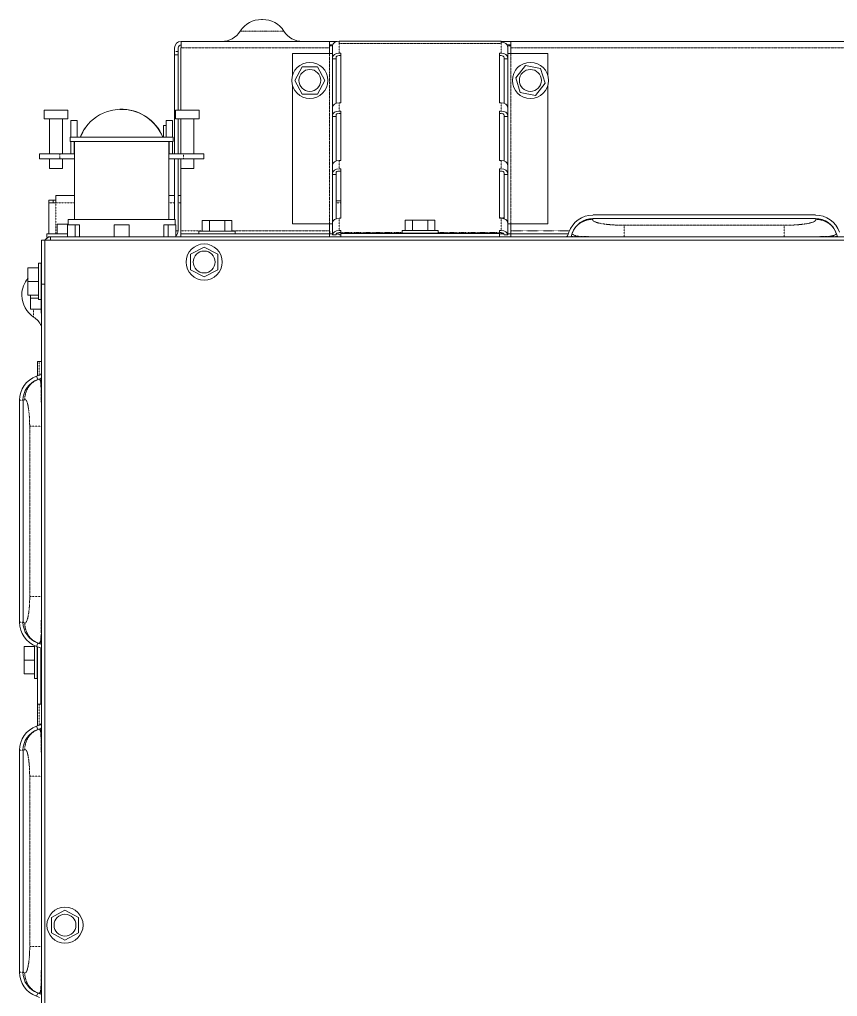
# Model space of a CAD drawing. Header units: millimetres. Extents: x 60499 to 556746, y 248297 to 497145.
# Drawn here: x 262531 to 272893, y 383428 to 395807 of the extents above; entities that cross this region are included whole.
import ezdxf

# ---------------------------------------------------------------- set-up
doc = ezdxf.new("R2010")
doc.units = ezdxf.units.MM
doc.linetypes.add('PHANTOM', pattern=[20, 10, -2, 2, -2, 2, -2])

msp = doc.modelspace()

# ---------------------------------------------------------------- linework, layer by layer
at = {"color": 7, "lineweight": 13, "ltscale": 0.000266218}
msp.add_line((265610, 395807), (265598, 395807), dxfattribs=at)
at = {"color": 7, "linetype": 'PHANTOM', "lineweight": 13, "ltscale": 0.012484}
msp.add_line((265327, 395658), (265881, 395658), dxfattribs=at)
at = {"color": 7, "lineweight": 13, "ltscale": 0.001865}
for p, q in [((264579, 395447), (264579, 395529)), ((266459, 395447), (266459, 395529)), ((268754, 395447), (268754, 395529))]:
    msp.add_line(p, q, dxfattribs=at)
at = {"color": 7, "lineweight": 13, "ltscale": 0.03937}
for p, q in [((264579, 395529), (266459, 395529)), ((266581, 395532), (268631, 395532)), ((268754, 395529), (291717, 395529)), ((264496, 395360), (264496, 394105)), ((265987, 394976), (265987, 393219)), ((269225, 394976), (269225, 393219)), ((264479, 394315), (263171, 394315)), ((264479, 394260), (263171, 394260)), ((264540, 393129), (264540, 394041)), ((272614, 393330), (269796, 393330)), ((272615, 393285), (269796, 393285)), ((262925, 393052), (287915, 393052)), ((264574, 393090), (266459, 393090)), ((266602, 393096), (268610, 393096)), ((266602, 393052), (268610, 393052)), ((262853, 393012), (287949, 393012)), ((262853, 393012), (262853, 382480)), ((262808, 372670), (262808, 392454)), ((262531, 390982), (262531, 388169)), ((262531, 390982), (262531, 388169)), ((262575, 390982), (262575, 388169)), ((262531, 386547), (262531, 383735)), ((262531, 386547), (262531, 383735)), ((262575, 386547), (262575, 383735))]:
    msp.add_line(p, q, dxfattribs=at)
at = {"color": 7, "lineweight": 13, "ltscale": 0.002165}
msp.add_line((266459, 395529), (266555, 395529), dxfattribs=at)
at = {"color": 7, "lineweight": 13, "ltscale": 1.00023e-05}
for p, q in [((266581, 395532), (266580, 395532)), ((268632, 395532), (268631, 395532))]:
    msp.add_line(p, q, dxfattribs=at)
at = {"color": 7, "linetype": 'PHANTOM', "lineweight": 13, "ltscale": 0.003447}
msp.add_line((266580, 395379), (266580, 395532), dxfattribs=at)
at = {"color": 7, "lineweight": 13, "ltscale": 0.00064147}
for p, q in [((266581, 395532), (266581, 395504)), ((268631, 395504), (268631, 395532)), ((268631, 395504), (268631, 395532))]:
    msp.add_line(p, q, dxfattribs=at)
at = {"color": 7, "lineweight": 13, "ltscale": 0.000278623}
for p, q in [((268632, 395532), (268632, 395520)), ((266497, 395478), (266497, 395465))]:
    msp.add_line(p, q, dxfattribs=at)
at = {"color": 7, "lineweight": 13, "ltscale": 0.002753}
msp.add_line((268632, 395529), (268754, 395529), dxfattribs=at)
at = {"color": 7, "linetype": 'PHANTOM', "lineweight": 13, "ltscale": 0.003168}
msp.add_line((268632, 395379), (268632, 395520), dxfattribs=at)
at = {"color": 7, "lineweight": 13, "ltscale": 0.000984252}
for p, q in [((264496, 395447), (264496, 395403)), ((264540, 395447), (264540, 395403))]:
    msp.add_line(p, q, dxfattribs=at)
at = {"color": 7, "lineweight": 13, "ltscale": 0.000977043}
for p, q in [((264496, 395360), (264496, 395403)), ((264540, 395360), (264540, 395403))]:
    msp.add_line(p, q, dxfattribs=at)
at = {"color": 7, "linetype": 'PHANTOM', "lineweight": 13, "ltscale": 0.000989989}
msp.add_line((264496, 395403), (264540, 395403), dxfattribs=at)
at = {"color": 7, "lineweight": 13, "ltscale": 0.017762}
msp.add_line((264574, 395447), (264574, 394659), dxfattribs=at)
at = {"color": 7, "lineweight": 13, "ltscale": 0.000115012}
msp.add_line((264574, 395447), (264579, 395447), dxfattribs=at)
at = {"color": 7, "linetype": 'PHANTOM', "lineweight": 13, "ltscale": 0.03937}
for p, q in [((264579, 395447), (266459, 395447)), ((266581, 395504), (268631, 395504)), ((268754, 395447), (291717, 395447)), ((266459, 395377), (266459, 393219)), ((268753, 393219), (268753, 395377)), ((272218, 393199), (270192, 393199)), ((265222, 393129), (266459, 393129)), ((262660, 390655), (262660, 388496)), ((262660, 386221), (262660, 384061))]:
    msp.add_line(p, q, dxfattribs=at)
at = {"color": 7, "lineweight": 13, "ltscale": 0.000881886}
msp.add_line((266459, 395486), (266498, 395486), dxfattribs=at)
at = {"color": 7, "linetype": 'PHANTOM', "lineweight": 13, "ltscale": 0.000862782}
msp.add_line((266497, 395472), (266459, 395472), dxfattribs=at)
at = {"color": 7, "lineweight": 13, "ltscale": 0.001568}
for p, q in [((266459, 395377), (266459, 395447)), ((268754, 395447), (268754, 395377))]:
    msp.add_line(p, q, dxfattribs=at)
at = {"color": 7, "lineweight": 13, "ltscale": 0.003168}
for p, q in [((266497, 395325), (266497, 395465)), ((268715, 395325), (268715, 395465))]:
    msp.add_line(p, q, dxfattribs=at)
at = {"color": 7, "lineweight": 13, "ltscale": 0.001021}
msp.add_line((268709, 395486), (268754, 395486), dxfattribs=at)
at = {"color": 7, "linetype": 'PHANTOM', "lineweight": 13, "ltscale": 0.00090126}
msp.add_line((268754, 395472), (268714, 395472), dxfattribs=at)
at = {"color": 7, "lineweight": 13, "ltscale": 0.000989989}
for p, q in [((264496, 395360), (264540, 395360)), ((268671, 395308), (268715, 395308)), ((266541, 393843), (266497, 393843)), ((266497, 393080), (266541, 393080)), ((262758, 387133), (262802, 387133))]:
    msp.add_line(p, q, dxfattribs=at)
at = {"color": 7, "lineweight": 13, "ltscale": 0.0158}
msp.add_line((264540, 394659), (264540, 395360), dxfattribs=at)
at = {"color": 7, "lineweight": 13, "ltscale": 0.006391}
for p, q in [((265987, 395377), (265987, 395094)), ((269225, 395377), (269225, 395094))]:
    msp.add_line(p, q, dxfattribs=at)
at = {"color": 7, "lineweight": 13, "ltscale": 0.010635}
for p, q in [((265987, 395377), (266459, 395377)), ((268753, 395377), (269225, 395377)), ((265987, 393219), (266459, 393219)), ((268753, 393219), (269225, 393219))]:
    msp.add_line(p, q, dxfattribs=at)
at = {"color": 7, "lineweight": 13, "ltscale": 0.000874977}
for p, q in [((266459, 395377), (266497, 395377)), ((266459, 393219), (266497, 393219))]:
    msp.add_line(p, q, dxfattribs=at)
at = {"color": 7, "lineweight": 13, "ltscale": 0.000390601}
for p, q in [((266497, 395325), (266497, 395308)), ((266541, 395325), (266541, 395308)), ((268671, 395325), (268671, 395308)), ((268715, 395325), (268715, 395308)), ((266497, 394593), (266497, 394576)), ((266541, 394593), (266541, 394576)), ((268671, 394593), (268671, 394576)), ((268715, 394593), (268715, 394576)), ((266497, 393861), (266497, 393843)), ((266541, 393861), (266541, 393843)), ((268671, 393861), (268671, 393843)), ((268715, 393861), (268715, 393843))]:
    msp.add_line(p, q, dxfattribs=at)
at = {"color": 7, "lineweight": 13, "ltscale": 0.01376}
for p, q in [((266497, 395308), (266497, 394697)), ((268715, 395308), (268715, 394697)), ((266497, 394576), (266497, 393965)), ((268715, 394576), (268715, 393965)), ((266497, 393843), (266497, 393233)), ((268715, 393843), (268715, 393233))]:
    msp.add_line(p, q, dxfattribs=at)
at = {"color": 7, "lineweight": 13, "ltscale": 0.000990019}
for p, q in [((266541, 395308), (266497, 395308)), ((266541, 394576), (266497, 394576)), ((262878, 393090), (262878, 393046))]:
    msp.add_line(p, q, dxfattribs=at)
at = {"color": 7, "lineweight": 13, "ltscale": 0.01268}
for p, q in [((266541, 395308), (266541, 394745)), ((268671, 395308), (268671, 394745)), ((266541, 394576), (266541, 394013)), ((268671, 394576), (268671, 394013)), ((266541, 393843), (266541, 393281)), ((268671, 393843), (268671, 393281))]:
    msp.add_line(p, q, dxfattribs=at)
at = {"color": 7, "lineweight": 13, "ltscale": 0.00047876}
for p, q in [((266580, 395379), (266601, 395379)), ((266580, 395350), (266601, 395350)), ((268632, 394020), (268611, 394020)), ((268632, 393915), (268611, 393915)), ((268632, 393886), (268611, 393886)), ((268632, 393288), (268611, 393288))]:
    msp.add_line(p, q, dxfattribs=at)
at = {"color": 7, "lineweight": 13, "ltscale": 0.014151}
for p, q in [((266601, 395379), (266601, 394752)), ((268611, 394752), (268611, 395379)), ((266601, 394647), (266601, 394020)), ((268611, 394020), (268611, 394647)), ((266601, 393915), (266601, 393288)), ((268611, 393288), (268611, 393915))]:
    msp.add_line(p, q, dxfattribs=at)
at = {"color": 7, "lineweight": 13, "ltscale": 0.000478745}
for p, q in [((268632, 395379), (268611, 395379)), ((268632, 395350), (268611, 395350)), ((268632, 394752), (268611, 394752)), ((268632, 394647), (268611, 394647)), ((268632, 394618), (268611, 394618))]:
    msp.add_line(p, q, dxfattribs=at)
at = {"color": 7, "lineweight": 13, "ltscale": 0.000875007}
for p, q in [((268753, 395377), (268715, 395377)), ((268753, 393219), (268715, 393219))]:
    msp.add_line(p, q, dxfattribs=at)
at = {"color": 7, "lineweight": 13, "ltscale": 0.004405}
for p, q in [((266111, 395208), (266020, 395035)), ((266306, 395208), (266111, 395208)), ((266397, 395035), (266306, 395208)), ((268940, 395223), (268818, 395070)), ((269132, 395186), (268940, 395223)), ((269188, 394999), (269132, 395186)), ((266020, 395035), (266111, 394862)), ((266306, 394862), (266397, 395035)), ((268818, 395070), (268875, 394883)), ((269067, 394846), (269188, 394999)), ((266111, 394862), (266306, 394862)), ((268875, 394883), (269067, 394846)), ((264936, 393260), (265131, 393260)), ((267508, 393266), (267704, 393266)), ((264870, 392923), (264697, 392832)), ((265043, 392832), (264870, 392923)), ((264697, 392832), (264697, 392637)), ((265043, 392637), (265043, 392832)), ((264697, 392637), (264870, 392546)), ((264870, 392546), (265043, 392637)), ((263107, 384520), (262934, 384429)), ((263280, 384429), (263107, 384520)), ((262934, 384429), (262934, 384234)), ((263280, 384234), (263280, 384429)), ((262934, 384234), (263107, 384143)), ((263107, 384143), (263280, 384234))]:
    msp.add_line(p, q, dxfattribs=at)
at = {"color": 7, "lineweight": 13, "ltscale": 0.003375}
for p, q in [((262994, 394659), (262844, 394659)), ((263143, 394659), (262994, 394659)), ((264507, 394659), (264657, 394659)), ((264657, 394659), (264806, 394659)), ((262994, 394548), (262844, 394548)), ((263143, 394548), (262994, 394548)), ((264507, 394548), (264657, 394548)), ((264657, 394548), (264806, 394548))]:
    msp.add_line(p, q, dxfattribs=at)
at = {"color": 7, "lineweight": 13, "ltscale": 0.0025}
for p, q in [((262844, 394659), (262844, 394548)), ((263143, 394659), (263143, 394548)), ((264507, 394548), (264507, 394659)), ((264806, 394548), (264806, 394659))]:
    msp.add_line(p, q, dxfattribs=at)
at = {"color": 7, "lineweight": 13, "ltscale": 0.000524949}
msp.add_line((263825, 394669), (263802, 394669), dxfattribs=at)
at = {"color": 7, "lineweight": 13, "ltscale": 0.000955691}
msp.add_line((263802, 394669), (263844, 394669), dxfattribs=at)
at = {"color": 7, "lineweight": 13, "ltscale": 0.000430914}
msp.add_line((263844, 394669), (263825, 394669), dxfattribs=at)
at = {"color": 7, "lineweight": 13, "ltscale": 0.002359}
for p, q in [((266497, 394593), (266497, 394697)), ((268715, 394593), (268715, 394697)), ((266497, 393861), (266497, 393965)), ((268715, 393861), (268715, 393965))]:
    msp.add_line(p, q, dxfattribs=at)
at = {"color": 7, "lineweight": 13, "ltscale": 0.000478729}
for p, q in [((266580, 394752), (266601, 394752)), ((266580, 394647), (266601, 394647)), ((266580, 394618), (266601, 394618)), ((266580, 394020), (266601, 394020)), ((266580, 393915), (266601, 393915)), ((266580, 393886), (266601, 393886)), ((266580, 393288), (266601, 393288))]:
    msp.add_line(p, q, dxfattribs=at)
at = {"color": 7, "linetype": 'PHANTOM', "lineweight": 13, "ltscale": 0.002358}
for p, q in [((266580, 394647), (266580, 394752)), ((268632, 394647), (268632, 394752)), ((266580, 393915), (266580, 394020)), ((268632, 393915), (268632, 394020))]:
    msp.add_line(p, q, dxfattribs=at)
at = {"color": 7, "lineweight": 13, "ltscale": 0.01}
for p, q in [((262911, 394548), (262911, 394105)), ((263077, 394548), (263077, 394105)), ((264540, 394105), (264540, 394548)), ((264573, 394105), (264573, 394548)), ((264740, 394105), (264740, 394548))]:
    msp.add_line(p, q, dxfattribs=at)
at = {"color": 7, "lineweight": 13, "ltscale": 0.004745}
for p, q in [((263181, 394526), (263181, 394315)), ((263261, 394315), (263261, 394526)), ((264389, 394526), (264389, 394315)), ((264469, 394315), (264469, 394526))]:
    msp.add_line(p, q, dxfattribs=at)
at = {"color": 7, "lineweight": 13, "ltscale": 0.001794}
for p, q in [((263181, 394526), (263261, 394526)), ((264389, 394526), (264469, 394526))]:
    msp.add_line(p, q, dxfattribs=at)
at = {"color": 7, "lineweight": 13, "ltscale": 0.000990004}
for p, q in [((268671, 394576), (268715, 394576)), ((268671, 393843), (268715, 393843)), ((268671, 393080), (268715, 393080))]:
    msp.add_line(p, q, dxfattribs=at)
at = {"color": 7, "lineweight": 13, "ltscale": 0.003376}
msp.add_line((263181, 394465), (263181, 394315), dxfattribs=at)
at = {"color": 7, "lineweight": 13, "ltscale": 0.000817877}
msp.add_line((264353, 394465), (264390, 394465), dxfattribs=at)
at = {"color": 7, "lineweight": 13, "ltscale": 0.003382}
msp.add_line((264353, 394315), (264353, 394465), dxfattribs=at)
at = {"color": 7, "lineweight": 13, "ltscale": 0.00125}
for p, q in [((263171, 394260), (263171, 394315)), ((264479, 394315), (264479, 394260))]:
    msp.add_line(p, q, dxfattribs=at)
at = {"color": 7, "lineweight": 13, "ltscale": 0.003495}
for p, q in [((263181, 394260), (263181, 394105)), ((263226, 394105), (263226, 394260)), ((264424, 394260), (264424, 394105)), ((264469, 394105), (264469, 394260))]:
    msp.add_line(p, q, dxfattribs=at)
at = {"color": 7, "lineweight": 13, "ltscale": 0.003498}
msp.add_line((263225, 394260), (263225, 394105), dxfattribs=at)
at = {"color": 7, "lineweight": 13, "ltscale": 0.003496}
msp.add_line((264425, 394105), (264425, 394260), dxfattribs=at)
at = {"color": 7, "lineweight": 13, "ltscale": 0.00575}
for p, q in [((262786, 394105), (263041, 394105)), ((263041, 394041), (262786, 394041)), ((264609, 394105), (264864, 394105)), ((264864, 394041), (264609, 394041))]:
    msp.add_line(p, q, dxfattribs=at)
at = {"color": 7, "lineweight": 13, "ltscale": 0.00144}
for p, q in [((262786, 394041), (262786, 394105)), ((264864, 394105), (264864, 394041))]:
    msp.add_line(p, q, dxfattribs=at)
at = {"color": 7, "lineweight": 13, "ltscale": 0.002735}
for p, q in [((262911, 394041), (262911, 393920)), ((263077, 394041), (263077, 393920)), ((264573, 393920), (264573, 394041)), ((264740, 393920), (264740, 394041))]:
    msp.add_line(p, q, dxfattribs=at)
at = {"color": 7, "lineweight": 13, "ltscale": 0.00315}
for p, q in [((263181, 394105), (263041, 394105)), ((264609, 394105), (264469, 394105))]:
    msp.add_line(p, q, dxfattribs=at)
at = {"color": 7, "linetype": 'PHANTOM', "lineweight": 13, "ltscale": 0.00144}
for p, q in [((263041, 394105), (263041, 394041)), ((264609, 394041), (264609, 394105))]:
    msp.add_line(p, q, dxfattribs=at)
at = {"color": 7, "lineweight": 13, "ltscale": 0.004173}
for p, q in [((263041, 394041), (263226, 394041)), ((264424, 394041), (264609, 394041))]:
    msp.add_line(p, q, dxfattribs=at)
at = {"color": 7, "lineweight": 13, "ltscale": 0.000999991}
for p, q in [((263225, 394105), (263181, 394105)), ((262808, 393009), (262852, 393009)), ((262852, 392454), (262808, 392454))]:
    msp.add_line(p, q, dxfattribs=at)
at = {"color": 7, "lineweight": 13, "ltscale": 2.2708e-05}
msp.add_line((263225, 394105), (263226, 394105), dxfattribs=at)
at = {"color": 7, "lineweight": 13, "ltscale": 0.01875}
for p, q in [((263226, 393273), (263226, 394105)), ((264424, 393273), (264424, 394105))]:
    msp.add_line(p, q, dxfattribs=at)
at = {"color": 7, "lineweight": 13, "ltscale": 2.26779e-05}
msp.add_line((264424, 394105), (264425, 394105), dxfattribs=at)
at = {"color": 7, "lineweight": 13, "ltscale": 0.001}
msp.add_line((264425, 394105), (264469, 394105), dxfattribs=at)
at = {"color": 7, "lineweight": 13, "ltscale": 0.01731}
msp.add_line((264496, 394041), (264496, 393273), dxfattribs=at)
at = {"color": 7, "lineweight": 13, "ltscale": 0.001875}
for p, q in [((262994, 393920), (262911, 393920)), ((263077, 393920), (262994, 393920)), ((264573, 393920), (264657, 393920)), ((264657, 393920), (264740, 393920))]:
    msp.add_line(p, q, dxfattribs=at)
at = {"color": 7, "lineweight": 13, "ltscale": 0.017833}
msp.add_line((264574, 393920), (264574, 393129), dxfattribs=at)
at = {"color": 7, "lineweight": 13, "ltscale": 0.005272}
msp.add_line((262993, 393576), (263226, 393576), dxfattribs=at)
at = {"color": 7, "lineweight": 13, "ltscale": 0.002075}
for p, q in [((262993, 393484), (262993, 393576)), ((262901, 393484), (262993, 393484))]:
    msp.add_line(p, q, dxfattribs=at)
at = {"color": 7, "lineweight": 13, "ltscale": 0.001628}
msp.add_line((264424, 393576), (264496, 393576), dxfattribs=at)
at = {"color": 7, "lineweight": 13, "ltscale": 0.000769488}
msp.add_line((264540, 393576), (264574, 393576), dxfattribs=at)
at = {"color": 7, "lineweight": 13, "ltscale": 0.000775074}
for p, q in [((262901, 393484), (262901, 393518)), ((262958, 393484), (262958, 393518)), ((264804, 393093), (264804, 393127)), ((265263, 393093), (265263, 393127))]:
    msp.add_line(p, q, dxfattribs=at)
at = {"color": 7, "lineweight": 13, "ltscale": 0.0013}
msp.add_line((262901, 393518), (262958, 393518), dxfattribs=at)
at = {"color": 7, "lineweight": 13, "ltscale": 0.008884}
msp.add_line((262901, 393484), (262901, 393090), dxfattribs=at)
at = {"color": 7, "lineweight": 13, "ltscale": 0.000774984}
msp.add_line((262993, 393518), (262958, 393518), dxfattribs=at)
at = {"color": 7, "linetype": 'PHANTOM', "lineweight": 13, "ltscale": 0.000775074}
msp.add_line((262993, 393484), (262993, 393518), dxfattribs=at)
at = {"color": 7, "linetype": 'PHANTOM', "lineweight": 13, "ltscale": 0.005272}
msp.add_line((262993, 393484), (263226, 393484), dxfattribs=at)
at = {"color": 7, "linetype": 'PHANTOM', "lineweight": 13, "ltscale": 0.008884}
msp.add_line((262993, 393484), (262993, 393090), dxfattribs=at)
at = {"color": 7, "linetype": 'PHANTOM', "lineweight": 13, "ltscale": 0.001628}
msp.add_line((264424, 393484), (264496, 393484), dxfattribs=at)
at = {"color": 7, "linetype": 'PHANTOM', "lineweight": 13, "ltscale": 0.000769488}
msp.add_line((264540, 393484), (264574, 393484), dxfattribs=at)
at = {"color": 7, "lineweight": 13, "ltscale": 0.001354}
msp.add_line((266541, 393509), (266601, 393509), dxfattribs=at)
at = {"color": 7, "linetype": 'PHANTOM', "lineweight": 13, "ltscale": 0.001354}
for p, q in [((266541, 393484), (266601, 393484)), ((268671, 393295), (268611, 393295))]:
    msp.add_line(p, q, dxfattribs=at)
at = {"color": 7, "linetype": 'PHANTOM', "lineweight": 13, "ltscale": 0.003451}
for p, q in [((266580, 393135), (266580, 393288)), ((268632, 393135), (268632, 393288))]:
    msp.add_line(p, q, dxfattribs=at)
at = {"color": 7, "linetype": 'PHANTOM', "lineweight": 13, "ltscale": 0.000241262}
msp.add_line((269792, 393275), (269796, 393285), dxfattribs=at)
at = {"color": 7, "lineweight": 13, "ltscale": 1.11437e-05}
for p, q in [((269796, 393330), (269796, 393330)), ((272615, 393330), (272614, 393330))]:
    msp.add_line(p, q, dxfattribs=at)
at = {"color": 7, "linetype": 'PHANTOM', "lineweight": 13, "ltscale": 0.000241267}
msp.add_line((272615, 393285), (272618, 393275), dxfattribs=at)
at = {"color": 7, "lineweight": 13, "ltscale": 0.003149}
msp.add_line((263009, 393214), (263149, 393214), dxfattribs=at)
at = {"color": 7, "lineweight": 13, "ltscale": 0.002785}
msp.add_line((263009, 393090), (263009, 393214), dxfattribs=at)
at = {"color": 7, "lineweight": 13, "ltscale": 0.002125}
for p, q in [((263235, 393207), (263140, 393207)), ((264510, 393207), (264415, 393207))]:
    msp.add_line(p, q, dxfattribs=at)
at = {"color": 7, "lineweight": 13, "ltscale": 0.0035}
for p, q in [((263140, 393207), (263140, 393052)), ((263140, 393207), (263140, 393052)), ((263235, 393207), (263235, 393052)), ((263292, 393052), (263292, 393207)), ((263731, 393207), (263731, 393052)), ((263919, 393207), (263919, 393052)), ((264358, 393207), (264358, 393052)), ((264415, 393207), (264415, 393052)), ((264510, 393207), (264510, 393052))]:
    msp.add_line(p, q, dxfattribs=at)
at = {"color": 7, "lineweight": 13, "ltscale": 0.018159}
msp.add_line((263149, 393273), (263954, 393273), dxfattribs=at)
at = {"color": 7, "lineweight": 13, "ltscale": 0.0015}
for p, q in [((263149, 393273), (263149, 393207)), ((264501, 393273), (264501, 393207))]:
    msp.add_line(p, q, dxfattribs=at)
at = {"color": 7, "lineweight": 13, "ltscale": 0.001299}
for p, q in [((263292, 393207), (263235, 393207)), ((264415, 393207), (264358, 393207))]:
    msp.add_line(p, q, dxfattribs=at)
at = {"color": 7, "lineweight": 13, "ltscale": 0.00425}
msp.add_line((263731, 393207), (263919, 393207), dxfattribs=at)
at = {"color": 7, "lineweight": 13, "ltscale": 0.012341}
msp.add_line((263954, 393273), (264501, 393273), dxfattribs=at)
at = {"color": 7, "lineweight": 13, "ltscale": 0.003}
for p, q in [((264845, 393127), (264845, 393260)), ((264936, 393127), (264936, 393260)), ((265131, 393127), (265131, 393260)), ((265222, 393127), (265222, 393260)), ((267418, 393133), (267418, 393266)), ((267508, 393133), (267508, 393266)), ((267704, 393133), (267704, 393266)), ((267794, 393133), (267794, 393266)), ((262771, 392662), (262638, 392662)), ((262771, 392489), (262638, 392489)), ((262771, 392316), (262638, 392316)), ((262803, 392135), (262670, 392135)), ((262721, 387860), (262588, 387860)), ((262721, 387687), (262588, 387687)), ((262721, 387515), (262588, 387515))]:
    msp.add_line(p, q, dxfattribs=at)
at = {"color": 7, "lineweight": 13, "ltscale": 0.002047}
msp.add_line((264845, 393260), (264936, 393260), dxfattribs=at)
at = {"color": 7, "lineweight": 13, "ltscale": 0.002049}
msp.add_line((265131, 393260), (265222, 393260), dxfattribs=at)
at = {"color": 7, "lineweight": 13, "ltscale": 0.002026}
for p, q in [((266459, 393129), (266459, 393219)), ((268754, 393219), (268754, 393129))]:
    msp.add_line(p, q, dxfattribs=at)
at = {"color": 7, "lineweight": 13, "ltscale": 0.003451}
for p, q in [((266497, 393080), (266497, 393233)), ((268715, 393080), (268715, 393233))]:
    msp.add_line(p, q, dxfattribs=at)
at = {"color": 7, "lineweight": 13, "ltscale": 0.002048}
for p, q in [((267418, 393266), (267508, 393266)), ((267704, 393266), (267794, 393266))]:
    msp.add_line(p, q, dxfattribs=at)
at = {"color": 7, "linetype": 'PHANTOM', "lineweight": 13, "ltscale": 0.003323}
for p, q in [((270192, 393199), (270192, 393052)), ((272218, 393199), (272218, 393052))]:
    msp.add_line(p, q, dxfattribs=at)
at = {"color": 7, "lineweight": 13, "ltscale": 0.00593}
msp.add_line((262878, 393090), (263140, 393090), dxfattribs=at)
at = {"color": 7, "lineweight": 13, "ltscale": 0.000328515}
msp.add_line((262878, 393046), (262892, 393046), dxfattribs=at)
at = {"color": 7, "lineweight": 13, "ltscale": 0.000169048}
msp.add_line((262892, 393052), (262892, 393044), dxfattribs=at)
at = {"color": 7, "lineweight": 13, "ltscale": 0.000749994}
msp.add_line((262892, 393052), (262925, 393052), dxfattribs=at)
at = {"color": 7, "lineweight": 13, "ltscale": 0.000908679}
msp.add_line((262925, 393012), (262925, 393052), dxfattribs=at)
at = {"color": 7, "lineweight": 13, "ltscale": 0.000678656}
msp.add_line((264510, 393129), (264540, 393129), dxfattribs=at)
at = {"color": 7, "lineweight": 13, "ltscale": 0.000875037}
for p, q in [((264574, 393090), (264574, 393129)), ((266459, 393090), (266459, 393129)), ((268754, 393090), (268754, 393129))]:
    msp.add_line(p, q, dxfattribs=at)
at = {"color": 7, "linetype": 'PHANTOM', "lineweight": 13, "ltscale": 0.006125}
msp.add_line((264574, 393129), (264845, 393129), dxfattribs=at)
at = {"color": 7, "lineweight": 13, "ltscale": 0.000865065}
for p, q in [((264574, 393090), (264574, 393052)), ((266459, 393090), (266459, 393052)), ((268754, 393090), (268754, 393052))]:
    msp.add_line(p, q, dxfattribs=at)
at = {"color": 7, "lineweight": 13, "ltscale": 0.005174}
msp.add_line((265034, 393127), (264804, 393127), dxfattribs=at)
at = {"color": 7, "lineweight": 13, "ltscale": 0.001515}
for p, q in [((264871, 393093), (264804, 393093)), ((264871, 393090), (264804, 393090))]:
    msp.add_line(p, q, dxfattribs=at)
at = {"color": 7, "lineweight": 13, "ltscale": 6.24769e-05}
for p, q in [((264804, 393093), (264804, 393090)), ((264871, 393093), (264871, 393090)), ((264968, 393093), (264968, 393090)), ((265023, 393093), (265023, 393090)), ((265034, 393093), (265034, 393090)), ((265044, 393093), (265044, 393090)), ((265099, 393093), (265099, 393090)), ((265196, 393093), (265196, 393090)), ((265263, 393093), (265263, 393090))]:
    msp.add_line(p, q, dxfattribs=at)
at = {"color": 7, "lineweight": 13, "ltscale": 0.003659}
for p, q in [((265034, 393093), (264871, 393093)), ((267606, 393098), (267444, 393098)), ((267768, 393098), (267606, 393098)), ((262805, 392651), (262805, 392489)), ((262805, 392489), (262805, 392326)), ((262755, 387850), (262755, 387687)), ((262755, 387687), (262755, 387525))]:
    msp.add_line(p, q, dxfattribs=at)
at = {"color": 7, "lineweight": 13, "ltscale": 0.002173}
for p, q in [((264968, 393090), (264871, 393090)), ((267540, 393096), (267444, 393096)), ((267768, 393096), (267672, 393096)), ((262808, 392651), (262808, 392555)), ((262808, 392423), (262808, 392326)), ((262758, 387850), (262758, 387753)), ((262758, 387622), (262758, 387525))]:
    msp.add_line(p, q, dxfattribs=at)
at = {"color": 7, "lineweight": 13, "ltscale": 0.000246453}
msp.add_line((265034, 393090), (265023, 393090), dxfattribs=at)
at = {"color": 7, "lineweight": 13, "ltscale": 0.005176}
msp.add_line((265034, 393127), (265263, 393127), dxfattribs=at)
at = {"color": 7, "lineweight": 13, "ltscale": 0.00366}
msp.add_line((265196, 393093), (265034, 393093), dxfattribs=at)
at = {"color": 7, "lineweight": 13, "ltscale": 0.000247955}
msp.add_line((265044, 393090), (265034, 393090), dxfattribs=at)
at = {"color": 7, "lineweight": 13, "ltscale": 0.002172}
msp.add_line((265196, 393090), (265099, 393090), dxfattribs=at)
at = {"color": 7, "lineweight": 13, "ltscale": 0.001517}
for p, q in [((265263, 393093), (265196, 393093)), ((265263, 393090), (265196, 393090))]:
    msp.add_line(p, q, dxfattribs=at)
at = {"color": 7, "lineweight": 13, "ltscale": 2.2738e-05}
msp.add_line((266459, 393125), (266460, 393125), dxfattribs=at)
at = {"color": 7, "lineweight": 13, "ltscale": 0.000862422}
msp.add_line((266459, 393090), (266497, 393090), dxfattribs=at)
at = {"color": 7, "lineweight": 13, "ltscale": 2.15065e-05}
msp.add_line((266460, 393090), (266459, 393090), dxfattribs=at)
at = {"color": 7, "lineweight": 13, "ltscale": 0.000774954}
for p, q in [((266460, 393090), (266460, 393125)), ((267377, 393098), (267377, 393133)), ((267835, 393098), (267835, 393133))]:
    msp.add_line(p, q, dxfattribs=at)
at = {"color": 7, "lineweight": 13, "ltscale": 0.000150215}
msp.add_line((266544, 393090), (266551, 393090), dxfattribs=at)
at = {"color": 7, "lineweight": 13, "ltscale": 0.000485007}
for p, q in [((266580, 393135), (266602, 393135)), ((266580, 393106), (266602, 393106)), ((268610, 393135), (268632, 393135)), ((268610, 393106), (268632, 393106))]:
    msp.add_line(p, q, dxfattribs=at)
at = {"color": 7, "lineweight": 13, "ltscale": 0.000574067}
for p, q in [((266602, 393135), (266602, 393109)), ((268610, 393135), (268610, 393109))]:
    msp.add_line(p, q, dxfattribs=at)
at = {"color": 7, "lineweight": 13, "ltscale": 0.000300971}
for p, q in [((266602, 393109), (266602, 393096)), ((268610, 393109), (268610, 393096))]:
    msp.add_line(p, q, dxfattribs=at)
at = {"color": 7, "linetype": 'PHANTOM', "lineweight": 13, "ltscale": 0.017475}
for p, q in [((267377, 393109), (266602, 393109)), ((268610, 393109), (267835, 393109))]:
    msp.add_line(p, q, dxfattribs=at)
at = {"color": 7, "lineweight": 13, "ltscale": 0.000989899}
for p, q in [((266602, 393052), (266602, 393096)), ((268610, 393052), (268610, 393096))]:
    msp.add_line(p, q, dxfattribs=at)
at = {"color": 7, "lineweight": 13, "ltscale": 0.005175}
for q in [(267377, 393133), (267835, 393133)]:
    msp.add_line((267606, 393133), q, dxfattribs=at)
at = {"color": 7, "lineweight": 13, "ltscale": 0.001516}
for p, q in [((267444, 393098), (267377, 393098)), ((267444, 393096), (267377, 393096)), ((267835, 393098), (267768, 393098)), ((267835, 393096), (267768, 393096)), ((262805, 392718), (262805, 392651)), ((262808, 392718), (262808, 392651)), ((262805, 392326), (262805, 392259)), ((262808, 392326), (262808, 392259)), ((262755, 387525), (262755, 387458)), ((262758, 387525), (262758, 387458))]:
    msp.add_line(p, q, dxfattribs=at)
at = {"color": 7, "lineweight": 13, "ltscale": 6.25971e-05}
for p, q in [((267377, 393098), (267377, 393096)), ((267444, 393098), (267444, 393096)), ((267540, 393098), (267540, 393096)), ((267595, 393098), (267595, 393096)), ((267606, 393098), (267606, 393096)), ((267617, 393098), (267617, 393096)), ((267672, 393098), (267672, 393096)), ((267768, 393098), (267768, 393096)), ((267835, 393098), (267835, 393096))]:
    msp.add_line(p, q, dxfattribs=at)
at = {"color": 7, "lineweight": 13, "ltscale": 0.000247189}
msp.add_line((267606, 393096), (267595, 393096), dxfattribs=at)
at = {"color": 7, "lineweight": 13, "ltscale": 0.000247204}
msp.add_line((267617, 393096), (267606, 393096), dxfattribs=at)
at = {"color": 7, "lineweight": 13, "ltscale": 0.001291}
msp.add_line((268668, 393090), (268610, 393090), dxfattribs=at)
at = {"color": 7, "lineweight": 13, "ltscale": 0.000887548}
msp.add_line((268754, 393090), (268715, 393090), dxfattribs=at)
at = {"color": 7, "linetype": 'PHANTOM', "lineweight": 13, "ltscale": 0.01675}
msp.add_line((268754, 393129), (269497, 393129), dxfattribs=at)
at = {"color": 7, "lineweight": 13, "ltscale": 0.016421}
msp.add_line((268754, 393090), (269482, 393090), dxfattribs=at)
at = {"color": 7, "lineweight": 13, "ltscale": 0.000946801}
msp.add_line((269476, 393074), (269490, 393113), dxfattribs=at)
at = {"color": 7, "lineweight": 13, "ltscale": 0.000198527}
msp.add_line((269494, 393121), (269490, 393113), dxfattribs=at)
at = {"color": 7, "lineweight": 13, "ltscale": 0.000946914}
msp.add_line((269518, 393059), (269532, 393098), dxfattribs=at)
at = {"color": 7, "linetype": 'PHANTOM', "lineweight": 13, "ltscale": 0.002211}
for p, q in [((269518, 393059), (269616, 393059)), ((272795, 393059), (272893, 393059))]:
    msp.add_line(p, q, dxfattribs=at)
at = {"color": 7, "lineweight": 13, "ltscale": 0.000946919}
msp.add_line((272878, 393098), (272893, 393059), dxfattribs=at)
at = {"color": 7, "lineweight": 13, "ltscale": 0.0125}
for p, q in [((262808, 392454), (262808, 393009)), ((262852, 392454), (262852, 393009))]:
    msp.add_line(p, q, dxfattribs=at)
at = {"color": 7, "lineweight": 13, "ltscale": 0.000775014}
for p, q in [((262805, 392718), (262771, 392718)), ((262805, 392259), (262771, 392259)), ((262755, 387458), (262721, 387458))]:
    msp.add_line(p, q, dxfattribs=at)
at = {"color": 7, "lineweight": 13, "ltscale": 0.01035}
msp.add_line((262771, 392259), (262771, 392718), dxfattribs=at)
at = {"color": 7, "lineweight": 13, "ltscale": 6.2507e-05}
for p, q in [((262805, 392718), (262808, 392718)), ((262805, 392651), (262808, 392651)), ((262805, 392555), (262808, 392555)), ((262805, 392500), (262808, 392500)), ((262805, 392489), (262808, 392489)), ((262805, 392478), (262808, 392478)), ((262805, 392423), (262808, 392423)), ((262805, 392326), (262808, 392326)), ((262805, 392259), (262808, 392259)), ((262755, 387850), (262758, 387850)), ((262755, 387753), (262758, 387753)), ((262755, 387698), (262758, 387698)), ((262755, 387687), (262758, 387687)), ((262755, 387677), (262758, 387677)), ((262755, 387622), (262758, 387622)), ((262755, 387525), (262758, 387525)), ((262755, 387458), (262758, 387458))]:
    msp.add_line(p, q, dxfattribs=at)
at = {"color": 7, "lineweight": 13, "ltscale": 0.0039}
for p, q in [((262638, 392489), (262638, 392662)), ((262638, 392316), (262638, 392489)), ((262588, 387687), (262588, 387860)), ((262588, 387515), (262588, 387687))]:
    msp.add_line(p, q, dxfattribs=at)
at = {"color": 7, "lineweight": 13, "ltscale": 0.000247144}
for p, q in [((262808, 392500), (262808, 392489)), ((262758, 387698), (262758, 387687)), ((262758, 387687), (262758, 387677))]:
    msp.add_line(p, q, dxfattribs=at)
at = {"color": 7, "lineweight": 13, "ltscale": 0.000247264}
msp.add_line((262808, 392489), (262808, 392478), dxfattribs=at)
at = {"color": 7, "lineweight": 13, "ltscale": 0.000266248}
msp.add_line((262560, 392308), (262560, 392319), dxfattribs=at)
at = {"color": 7, "lineweight": 13, "ltscale": 0.000898346}
msp.add_line((262670, 392276), (262670, 392316), dxfattribs=at)
at = {"color": 7, "lineweight": 13, "ltscale": 0.002271}
msp.add_line((262771, 392276), (262670, 392276), dxfattribs=at)
at = {"color": 7, "lineweight": 13, "ltscale": 0.003181}
msp.add_line((262670, 392135), (262670, 392276), dxfattribs=at)
at = {"color": 7, "lineweight": 13, "ltscale": 0.00395}
msp.add_line((262803, 392259), (262803, 392084), dxfattribs=at)
at = {"color": 7, "linetype": 'PHANTOM', "lineweight": 13, "ltscale": 0.002219}
msp.add_line((262709, 392135), (262709, 392036), dxfattribs=at)
at = {"color": 7, "lineweight": 13, "ltscale": 0.000108704}
msp.add_line((262808, 392084), (262803, 392084), dxfattribs=at)
at = {"color": 7, "lineweight": 13, "ltscale": 0.000516937}
msp.add_line((262781, 391473), (262758, 391473), dxfattribs=at)
at = {"color": 7, "lineweight": 13, "ltscale": 0.004099}
msp.add_line((262758, 391291), (262758, 391473), dxfattribs=at)
at = {"color": 7, "lineweight": 13, "ltscale": 0.000613085}
msp.add_line((262808, 391473), (262781, 391473), dxfattribs=at)
at = {"color": 7, "linetype": 'PHANTOM', "lineweight": 13, "ltscale": 0.003911}
msp.add_line((262781, 391299), (262781, 391473), dxfattribs=at)
at = {"color": 7, "lineweight": 13, "ltscale": 0.000946855}
for p, q in [((262746, 391287), (262786, 391301)), ((262746, 386853), (262786, 386867))]:
    msp.add_line(p, q, dxfattribs=at)
at = {"color": 7, "lineweight": 13, "ltscale": 0.000999979}
for p, q in [((262762, 391245), (262746, 391287)), ((262762, 387906), (262746, 387864)), ((262762, 386811), (262746, 386853)), ((262762, 383471), (262746, 383430))]:
    msp.add_line(p, q, dxfattribs=at)
at = {"color": 7, "lineweight": 13, "ltscale": 0.000946884}
msp.add_line((262762, 391245), (262801, 391260), dxfattribs=at)
at = {"color": 7, "linetype": 'PHANTOM', "lineweight": 13, "ltscale": 0.001292}
for p, q in [((262801, 391202), (262801, 391260)), ((262801, 387891), (262801, 387948)), ((262801, 386768), (262801, 386825)), ((262801, 383457), (262801, 383514))]:
    msp.add_line(p, q, dxfattribs=at)
at = {"color": 7, "linetype": 'PHANTOM', "lineweight": 13, "ltscale": 0.000984793}
for p, q in [((262575, 390982), (262531, 390982)), ((262575, 388169), (262531, 388169)), ((262575, 386547), (262531, 386547)), ((262575, 383735), (262531, 383735))]:
    msp.add_line(p, q, dxfattribs=at)
at = {"color": 7, "linetype": 'PHANTOM', "lineweight": 13, "ltscale": 0.000532042}
for p, q in [((262575, 390982), (262597, 390990)), ((262575, 386547), (262597, 386555))]:
    msp.add_line(p, q, dxfattribs=at)
at = {"color": 7, "linetype": 'PHANTOM', "lineweight": 13, "ltscale": 0.003328}
for p, q in [((262660, 390655), (262808, 390655)), ((262660, 388496), (262808, 388496)), ((262660, 386221), (262808, 386221)), ((262660, 384061), (262808, 384061))]:
    msp.add_line(p, q, dxfattribs=at)
at = {"color": 7, "linetype": 'PHANTOM', "lineweight": 13, "ltscale": 0.000532001}
for p, q in [((262597, 388161), (262575, 388169)), ((262597, 383727), (262575, 383735))]:
    msp.add_line(p, q, dxfattribs=at)
at = {"color": 7, "lineweight": 13, "ltscale": 0.009394}
msp.add_line((262721, 387458), (262721, 387875), dxfattribs=at)
at = {"color": 7, "lineweight": 13, "ltscale": 0.000946814}
for p, q in [((262786, 387850), (262746, 387864)), ((262786, 383415), (262746, 383430))]:
    msp.add_line(p, q, dxfattribs=at)
at = {"color": 7, "lineweight": 13, "ltscale": 0.000249307}
msp.add_line((262755, 387861), (262755, 387850), dxfattribs=at)
at = {"color": 7, "lineweight": 13, "ltscale": 0.016386}
msp.add_line((262758, 387133), (262758, 387860), dxfattribs=at)
at = {"color": 7, "lineweight": 13, "ltscale": 0.000226599}
msp.add_line((262758, 387860), (262758, 387850), dxfattribs=at)
at = {"color": 7, "lineweight": 13, "ltscale": 0.000946842}
for p, q in [((262801, 387891), (262762, 387906)), ((262762, 386811), (262801, 386825)), ((262801, 383457), (262762, 383471))]:
    msp.add_line(p, q, dxfattribs=at)
at = {"color": 7, "lineweight": 13, "ltscale": 0.015885}
msp.add_line((262802, 387133), (262802, 387838), dxfattribs=at)
at = {"color": 7, "lineweight": 13, "ltscale": 0.000139672}
for p, q in [((262802, 387792), (262808, 387792)), ((262802, 387583), (262808, 387583))]:
    msp.add_line(p, q, dxfattribs=at)
at = {"color": 7, "lineweight": 13, "ltscale": 0.006236}
msp.add_line((262758, 386857), (262758, 387133), dxfattribs=at)
at = {"color": 7, "linetype": 'PHANTOM', "lineweight": 13, "ltscale": 0.006048}
msp.add_line((262781, 386865), (262781, 387133), dxfattribs=at)
at = {"color": 7, "lineweight": 13, "ltscale": 0.000138681}
msp.add_line((262802, 387133), (262808, 387133), dxfattribs=at)
at = {"color": 7, "lineweight": 13, "ltscale": 0.03937}
msp.add_lwpolyline([(263802, 394669), (263741, 394664), (263711, 394658), (263680, 394651), (263634, 394638), (263590, 394620), (263546, 394598), (263505, 394572), (263467, 394544), (263431, 394513), (263399, 394479), (263369, 394442), (263351, 394417), (263335, 394390), (263307, 394335), (263299, 394315)], dxfattribs=at)
at = {"color": 7, "linetype": 'PHANTOM', "lineweight": 13, "ltscale": 0.03937}
for points in [[(270192, 393199), (270129, 393200), (270068, 393203), (270014, 393207), (269964, 393212), (269896, 393222), (269863, 393229), (269837, 393237), (269820, 393244), (269807, 393250), (269799, 393256), (269793, 393263), (269791, 393269), (269792, 393275)], [(272618, 393275), (272619, 393267), (272617, 393262), (272612, 393257), (272596, 393246), (272571, 393236), (272547, 393229), (272519, 393223), (272475, 393216), (272425, 393209), (272328, 393202), (272218, 393199)], [(269616, 393059), (269582, 393066), (269556, 393074), (269539, 393083), (269533, 393089), (269531, 393091), (269531, 393096)], [(269922, 393052), (269779, 393054), (269616, 393059)], [(272795, 393059), (272659, 393055), (272489, 393052)], [(272879, 393096), (272879, 393094), (272878, 393089), (272873, 393084), (272865, 393079), (272847, 393071), (272822, 393065), (272795, 393059)], [(262801, 391202), (262804, 391127), (262808, 390915)], [(262597, 390990), (262604, 390990), (262609, 390987), (262614, 390982), (262619, 390975), (262628, 390954), (262634, 390933), (262640, 390907), (262649, 390850), (262657, 390760), (262660, 390655)], [(262660, 388496), (262659, 388418), (262654, 388345), (262646, 388280), (262636, 388227), (262631, 388206), (262625, 388188), (262616, 388171), (262611, 388165), (262607, 388162), (262602, 388160), (262597, 388161)], [(262808, 388236), (262804, 388024), (262801, 387948)], [(262801, 387948), (262795, 387926), (262788, 387910), (262783, 387903), (262781, 387901), (262777, 387900), (262775, 387901)], [(262801, 386768), (262804, 386692), (262808, 386481)], [(262597, 386555), (262604, 386556), (262609, 386553), (262614, 386548), (262619, 386541), (262628, 386520), (262634, 386498), (262640, 386473), (262649, 386416), (262657, 386326), (262660, 386221)], [(262660, 384061), (262659, 383984), (262654, 383910), (262646, 383845), (262636, 383793), (262631, 383771), (262625, 383754), (262616, 383737), (262611, 383731), (262607, 383728), (262602, 383726), (262597, 383727)], [(262808, 383802), (262804, 383590), (262801, 383514)], [(262801, 383514), (262795, 383492), (262788, 383476), (262783, 383469), (262781, 383467), (262777, 383466), (262775, 383466)]]:
    msp.add_lwpolyline(points, dxfattribs=at)
at = {"color": 7, "lineweight": 13, "ltscale": 0.03937}
for centre, radius in [((266209, 395035), 229), ((269003, 395035), 229), ((266209, 395035), 139), ((269003, 395035), 139), ((264870, 392734), 229), ((264870, 392734), 139), ((263107, 384331), 229), ((263107, 384331), 139)]:
    msp.add_circle(centre, radius, dxfattribs=at)
for centre, radius, start, end in [((265598, 395486), 321, 90, 147.5411), ((265598, 395486), 321, 90, 147.5411), ((265598, 395486), 321, 90, 147.5411), ((265610, 395486), 321, 32.4589, 90), ((265610, 395486), 321, 32.4589, 90), ((265610, 395486), 321, 32.4589, 90), ((265093, 395807), 277, 270, 327.5411), ((265093, 395807), 277, 270, 327.5411), ((265093, 395807), 277, 270, 327.5411), ((266115, 395807), 277, 212.4589, 270), ((266115, 395807), 277, 212.4589, 270), ((266115, 395807), 277, 212.4589, 270), ((264579, 395447), 82.7, 90, 180), ((264579, 395447), 38.8, 90, 180), ((263825, 394105), 564, 21.8881, 92.363), ((263821, 394105), 564, 21.8914, 87.6129), ((263825, 394105), 564, 143.4571, 158.1119), ((263822, 394113), 557, 143.8959, 158.6732), ((262925, 392974), 77.6, 90, 151.2622), ((264457, 393129), 82.7, 309.5022, 0), ((266551, 393006), 83.8, 52.886, 90), ((269445, 393085), 33.3, 270, 340), ((269445, 393085), 77.6, 334.6227, 340), ((262921, 392963), 83.1, 125.4265, 146.8647), ((262925, 392974), 77.6, 158.213, 160.537), ((262882, 392319), 321, 139.39, 180), ((262882, 392319), 321, 139.39, 180), ((262882, 392319), 321, 139.39, 180), ((262882, 392308), 321, 180, 237.5178), ((262882, 392308), 321, 180, 237.5178), ((262882, 392308), 321, 180, 237.5178), ((262560, 391803), 277, 26.6961, 57.5178), ((262560, 391803), 277, 26.6936, 57.5178), ((262560, 391803), 277, 26.6911, 57.5178), ((262775, 391332), 33.3, 290, 0), ((262775, 391332), 77.6, 290, 295.3773), ((262775, 387818), 33.3, 0, 70), ((262775, 387818), 77.6, 64.6227, 70), ((262775, 386898), 33.3, 290, 0), ((262775, 386898), 77.6, 290, 295.3773), ((262775, 383384), 77.6, 64.6227, 70)]:
    msp.add_arc(centre, radius, start, end, dxfattribs=at)
for centre, major_axis, ratio, start_param, end_param in [((266580, 395478), (82.7, 0), 0.656059, 1.570796, 3.141592), ((268632, 395465), (82.7, 0), 0.656059, 6.283185, 7.853981), ((266580, 395325), (-82.7, 0), 0.656059, 4.712389, 6.283185), ((266580, 395325), (-38.8, 0), 0.656059, 4.712389, 6.283185), ((268632, 395325), (82.7, 0), 0.656059, 6.283185, 7.853981), ((268632, 395325), (38.8, 0), 0.656059, 6.283185, 7.853981), ((266580, 394697), (-82.7, 0), 0.656059, 4.712389, 6.283185), ((266580, 394593), (-82.7, 0), 0.656059, 4.712389, 6.283185), ((268632, 394697), (82.7, 0), 0.656059, 6.283185, 7.853981), ((268632, 394593), (82.7, 0), 0.656059, 6.283185, 7.853981), ((266580, 394593), (-38.8, 0), 0.656059, 4.712389, 6.283185), ((268632, 394593), (38.8, 0), 0.656059, 6.283185, 7.853981), ((266580, 393965), (-82.7, 0), 0.656059, 4.712389, 6.283185), ((266580, 393861), (-82.7, 0), 0.656059, 4.712389, 6.283185), ((268632, 393965), (82.7, 0), 0.656059, 6.283185, 7.853981), ((268632, 393861), (82.7, 0), 0.656059, 6.283185, 7.853981), ((266580, 393861), (-38.8, 0), 0.656059, 4.712389, 6.283185), ((268632, 393861), (38.8, 0), 0.656059, 6.283185, 7.853981), ((266580, 393233), (-82.7, 0), 0.656059, 4.712389, 6.283185), ((268632, 393233), (82.7, 0), 0.656059, 6.283185, 7.853981), ((269792, 393003), (112, 307), 0.982847, 0.345076, 1.570796), ((269792, 393003), (-96, -265), 0.982849, 3.485024, 4.712272), ((272618, 393003), (112, -307), 0.982849, 1.571043, 2.796751), ((272618, 393003), (96, -265), 0.982854, 1.571415, 2.798641), ((266580, 393080), (-82.7, 0), 0.656059, 4.712389, 6.283185), ((266580, 393080), (-38.8, 0), 0.656059, 4.712389, 6.283185), ((268632, 393080), (82.7, 0), 0.656059, 6.283185, 7.853981), ((268632, 393080), (38.8, 0), 0.656059, 6.283185, 7.853981), ((262856, 390985), (306, 111), 0.987484, 1.571236, 2.798477), ((262856, 390985), (306, 111), 0.987484, 1.571222, 2.798464), ((262856, 390985), (265, 96), 0.982853, 1.571326, 2.79856), ((262856, 388166), (306, -111), 0.987484, 3.484708, 4.711949), ((262856, 388166), (265, -96), 0.982853, 3.484625, 4.71186), ((262856, 386550), (306, 111), 0.987484, 1.571236, 2.798477), ((262856, 386550), (306, 111), 0.987484, 1.571222, 2.798464), ((262856, 386550), (265, 96), 0.982853, 1.571326, 2.79856), ((262856, 383732), (306, -111), 0.987484, 3.484708, 4.711949), ((262856, 383732), (265, -96), 0.982853, 3.484625, 4.71186)]:
    msp.add_ellipse(centre, major_axis=major_axis, ratio=ratio, start_param=start_param, end_param=end_param, dxfattribs=at)
at = {"color": 7, "linetype": 'PHANTOM', "lineweight": 13, "ltscale": 0.03937}
for centre, major_axis, ratio, start_param, end_param in [((269792, 393002), (260, -95), 0.982847, 1.914338, 3.141593), ((272618, 393002), (-260, -95), 0.982847, 3.141592, 4.368847), ((262870, 390990), (95, -260), 0.982847, 3.141593, 4.368847), ((262781, 390657), (3, -593), 0.099711, 2.734724, 3.177275), ((262870, 388161), (95, 260), 0.982847, 1.914338, 3.141593), ((262870, 386555), (95, -260), 0.982847, 3.141593, 4.368847), ((262781, 386223), (3, -593), 0.099711, 2.734724, 3.177275), ((262870, 383727), (95, 260), 0.982847, 1.914338, 3.141593)]:
    msp.add_ellipse(centre, major_axis=major_axis, ratio=ratio, start_param=start_param, end_param=end_param, dxfattribs=at)

doc.saveas('drawing.dxf')
